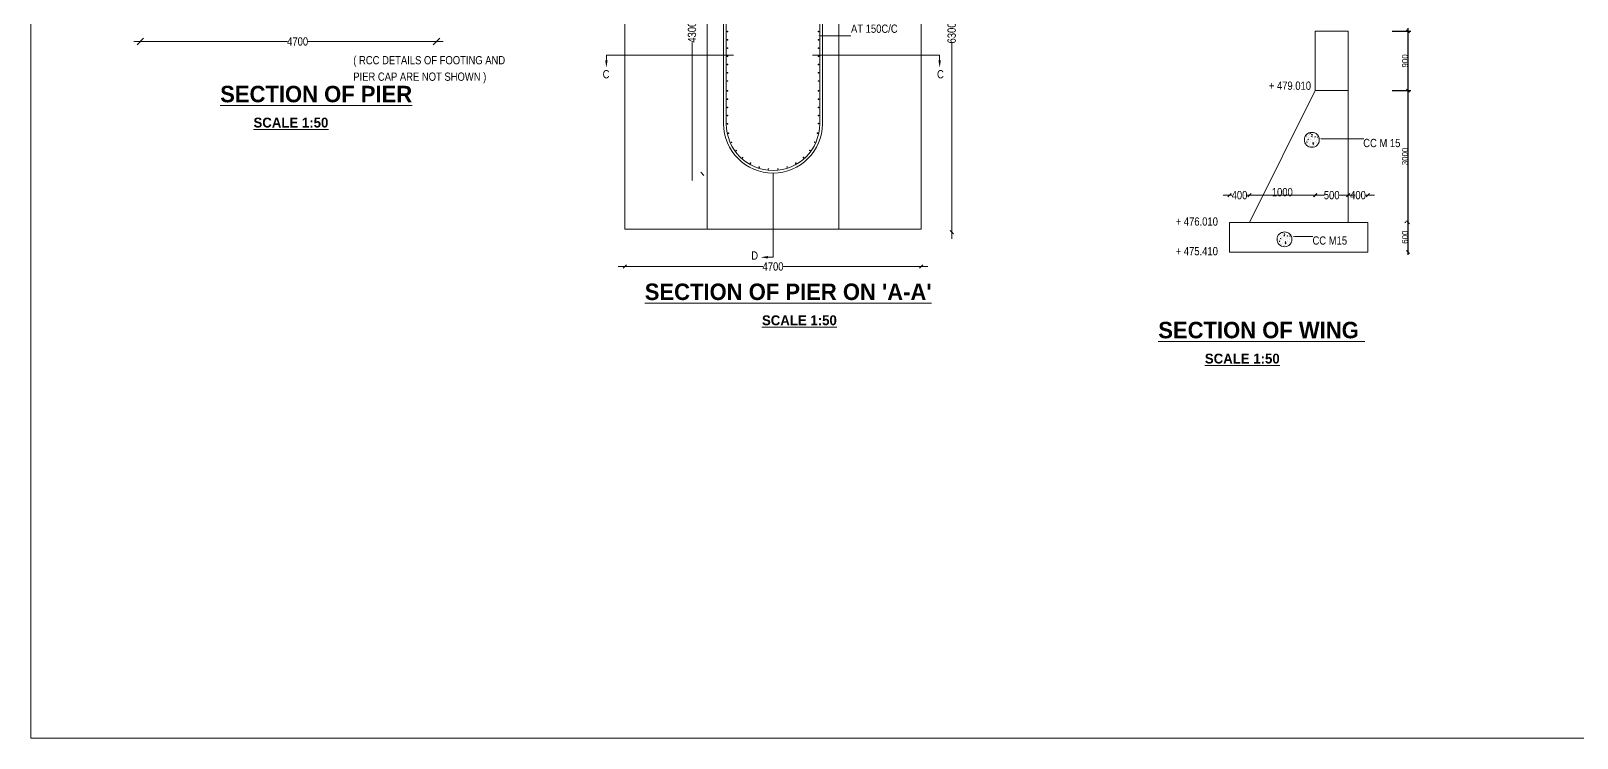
# Model space of a CAD drawing. Header units: millimetres. Extents: x -50489 to 179851, y 124916 to 300735.
# Drawn here: x 94851 to 141821, y 124916 to 146382 of the extents above; entities that cross this region are included whole.
import ezdxf

# ---------------------------------------------------------------- set-up
doc = ezdxf.new("R2010")
doc.units = ezdxf.units.MM
doc.layers.add('canal', color=7, linetype='Continuous')
doc.styles.add('arn', font='ARIALN.TTF')
doc.styles.add('CITYBLUEPR', font='cityb___.ttf')
doc.dimstyles.new('ISO-25', dxfattribs={"dimtxt": 2.5, "dimasz": 2.5, "dimexe": 1.25, "dimexo": 0.625, "dimtad": 1, "dimdec": 0, "dimtxsty": 'Standard', "dimblk": 'OBLIQUE', "dimcen": 2.5, "dimdle": 1.25, "dimclrd": 6, "dimadec": 0, "dimazin": 0, "dimtfac": 1, "dimtdec": 0, "dimtmove": 0, "dimatfit": 3, "dimfxl": 1, "dimarcsym": 0})

# ---------------------------------------------------------------- blocks, each defined once
blk = doc.blocks.new('_Oblique')
at = {"color": 0, "linetype": 'ByBlock', "lineweight": -2}
blk.add_line((-0.5, -0.5), (0.5, 0.5), dxfattribs=at)
blk = doc.blocks.new('*D329')
at = {"layer": 'canal', "color": 0, "linetype": 'Continuous', "lineweight": -2, "transparency": 16777216}
for p, q in [((136201, 146371), (136772, 146371)), ((136201, 144571), (136772, 144571))]:
    blk.add_line(p, q, dxfattribs=at)
at = {"layer": 'canal', "color": 6, "linetype": 'Continuous', "lineweight": -2, "transparency": 16777216}
blk.add_line((136682, 146461), (136682, 144481), dxfattribs=at)
at = {"layer": 'Defpoints', "color": 0, "linetype": 'Continuous', "transparency": 16777216}
for p in [(136111, 146371), (136111, 144571), (136682, 144571)]:
    blk.add_point(p, dxfattribs=at)
at = {"layer": 'canal', "color": 6, "linetype": 'Continuous', "lineweight": -2, "transparency": 16777216, "xscale": 90, "yscale": 90, "zscale": 90}
for p, rotation in [((136682, 146371), 90), ((136682, 144571), 270)]:
    blk.add_blockref('_Oblique', p, dxfattribs=dict(at, rotation=rotation))
at = {"layer": 'canal', "color": 0, "linetype": 'Continuous', "transparency": 16777216, "insert": (136592, 145471), "char_height": 180, "attachment_point": 5, "rotation": 90}
blk.add_mtext('900', dxfattribs=at)
blk = doc.blocks.new('*D330')
at = {"layer": 'canal', "color": 0, "linetype": 'Continuous', "lineweight": -2, "transparency": 16777216}
for p, q in [((136201, 144571), (136772, 144571)), ((136621, 140571), (136592, 140571))]:
    blk.add_line(p, q, dxfattribs=at)
at = {"layer": 'canal', "color": 6, "linetype": 'Continuous', "lineweight": -2, "transparency": 16777216}
blk.add_line((136682, 144661), (136682, 140481), dxfattribs=at)
at = {"layer": 'Defpoints', "color": 0, "linetype": 'Continuous', "transparency": 16777216}
for p in [(136111, 144571), (136682, 140571), (136711, 140571)]:
    blk.add_point(p, dxfattribs=at)
at = {"layer": 'canal', "color": 6, "linetype": 'Continuous', "lineweight": -2, "transparency": 16777216, "xscale": 90, "yscale": 90, "zscale": 90}
for p, rotation in [((136682, 144571), 90), ((136682, 140571), 270)]:
    blk.add_blockref('_Oblique', p, dxfattribs=dict(at, rotation=rotation))
at = {"layer": 'canal', "color": 0, "linetype": 'Continuous', "transparency": 16777216, "insert": (136592, 142571), "char_height": 180, "attachment_point": 5, "rotation": 90}
blk.add_mtext('3000', dxfattribs=at)
blk = doc.blocks.new('*D331')
at = {"layer": 'canal', "color": 0, "linetype": 'Continuous', "lineweight": -2, "transparency": 16777216}
blk.add_line((136621, 140571), (136592, 140571), dxfattribs=at)
at = {"layer": 'canal', "color": 6, "linetype": 'Continuous', "lineweight": -2, "transparency": 16777216}
blk.add_line((136682, 140661), (136682, 139581), dxfattribs=at)
at = {"layer": 'Defpoints', "color": 0, "linetype": 'Continuous', "transparency": 16777216}
for p in [(136711, 140571), (136682, 139671), (136682, 139671)]:
    blk.add_point(p, dxfattribs=at)
at = {"layer": 'canal', "color": 6, "linetype": 'Continuous', "lineweight": -2, "transparency": 16777216, "xscale": 90, "yscale": 90, "zscale": 90}
for p, rotation in [((136682, 140571), 90), ((136682, 139671), 270)]:
    blk.add_blockref('_Oblique', p, dxfattribs=dict(at, rotation=rotation))
at = {"layer": 'canal', "color": 0, "linetype": 'Continuous', "transparency": 16777216, "insert": (136592, 140121), "char_height": 180, "attachment_point": 5, "rotation": 90}
blk.add_mtext('600', dxfattribs=at)

msp = doc.modelspace()

# ---------------------------------------------------------------- linework, layer by layer
at = {"color": 0, "lineweight": 5}
for p, q in [((94850.6, 124915.5), (94850.6, 179915.5)), ((112894.5, 152365.5), (112894.5, 140365.5)), ((115394.5, 152365.5), (115394.5, 140365.5)), ((119394.5, 152365.5), (119394.5, 140365.5)), ((121894.5, 152365.5), (121894.5, 140365.5)), ((115894.5, 149165.5), (115894.5, 143565.5)), ((115974.5, 149165.5), (115974.5, 143565.5)), ((118814.5, 149165.5), (118814.5, 143565.5)), ((118894.5, 149165.5), (118894.5, 143565.5)), ((133865.4, 146370.5), (134865.4, 146370.5)), ((133865.4, 144570.5), (133865.4, 146370.5)), ((134865.4, 146370.5), (134865.4, 144570.5)), ((97973.1, 146061.3), (102643.2, 146061.3)), ((107373.1, 146061.3), (103263.1, 146061.3)), ((112332.4, 145494), (112332.4, 145644)), ((114933.6, 141843), (114933.6, 146033)), ((122456.7, 145494), (122456.7, 145644)), ((122822.6, 140075.5), (122822.6, 146014)), ((133865.4, 144570.5), (131865.4, 140570.5)), ((133564, 144239.8), (133564, 144239.8)), ((133865.4, 144570.5), (134865.4, 144570.5)), ((134865.4, 144570.5), (134865.4, 140570.5)), ((133564.5, 144150.3), (133564.5, 144150.3)), ((133703, 143268.9), (133720.5, 143275.6)), ((133703, 143268.9), (133715.4, 143260.5)), ((133715.5, 143260.5), (133720.5, 143275.6)), ((133800.1, 143261.2), (133800.1, 143261.2)), ((133846.5, 143266.8), (133846.5, 143266.8)), ((133580.9, 143188.7), (133589.4, 143188)), ((133589.5, 143188), (133587.5, 143198.5)), ((133595, 143039.7), (133595, 143039.7)), ((133602.8, 142965.4), (133602.8, 142965.4)), ((133606, 143055.8), (133606, 143055.8)), ((133609.2, 143001.2), (133621.2, 143015.6)), ((133609.2, 143001.2), (133624.1, 142999.9)), ((133614.8, 143161.8), (133614.8, 143161.8)), ((133624.2, 142999.9), (133621.3, 143015.6)), ((133642.1, 143087.6), (133659.6, 143094.3)), ((133642.1, 143087.6), (133654.6, 143079.2)), ((133644.8, 143166.8), (133644.8, 143166.8)), ((133654.6, 143079.2), (133659.7, 143094.3)), ((133660.3, 142950.4), (133660.3, 142950.4)), ((133663.3, 143033.7), (133663.3, 143033.7)), ((133666.4, 143116.9), (133666.4, 143116.9)), ((133668.6, 143064), (133668.6, 143064)), ((133669.4, 143200.1), (133669.4, 143200.1)), ((133671.8, 143154.4), (133671.8, 143154.4)), ((133679.8, 142906.3), (133679.8, 142906.3)), ((133697.5, 143133.2), (133697.5, 143133.2)), ((133697.5, 142977.9), (133697.5, 142977.9)), ((133700, 142925.2), (133700, 142925.2)), ((133700.7, 143241.7), (133700.7, 143241.7)), ((133710.3, 143074.3), (133710.3, 143074.3)), ((133728.5, 143034.1), (133728.5, 143034.1)), ((133732.5, 142872.7), (133732.5, 142872.7)), ((133734.4, 143162.6), (133734.4, 143162.6)), ((133737.6, 143253), (133737.6, 143253)), ((133753.8, 143173.6), (133765.8, 143188)), ((133753.8, 143173.6), (133768.7, 143172.3)), ((133756.2, 143226.2), (133775.7, 143246.5)), ((133756.2, 143226.2), (133778.4, 143222.8)), ((133759.9, 142870.3), (133759.9, 142870.3)), ((133760.6, 143186.8), (133760.6, 143186.8)), ((133763.3, 143076.5), (133763.3, 143076.5)), ((133768.8, 143172.3), (133765.9, 143187.9)), ((133778.5, 143222.7), (133775.7, 143246.5)), ((133778.2, 143161.1), (133778.2, 143161.1)), ((133785.6, 142884.8), (133785.6, 142884.8)), ((133788.5, 142985.6), (133800.5, 142999.9)), ((133788.5, 142985.6), (133803.4, 142984.2)), ((133788.6, 142968), (133788.6, 142968)), ((133789.4, 142941.3), (133808.8, 142961.6)), ((133789.4, 142941.3), (133811.6, 142937.9)), ((133789.6, 142900), (133789.6, 142900)), ((133791.4, 142986.9), (133808.9, 142993.7)), ((133791.4, 142986.9), (133803.8, 142978.5)), ((133791.7, 143051.3), (133791.7, 143051.3)), ((133794.7, 143134.5), (133794.7, 143134.5)), ((133797.8, 143217.7), (133797.8, 143217.7)), ((133803.5, 142984.2), (133800.6, 142999.9)), ((133803.9, 142978.5), (133808.9, 142993.6)), ((133811.6, 142937.8), (133808.9, 142961.6)), ((133813.2, 142900.7), (133813.2, 142900.7)), ((133829.1, 143175.1), (133829.1, 143175.1)), ((133830.9, 143127.6), (133830.9, 143127.6)), ((133845.8, 142950.2), (133845.8, 142950.2)), ((133852.2, 143168.2), (133869.7, 143174.9)), ((133852.2, 143168.2), (133864.6, 143159.8)), ((133852.2, 142908.3), (133852.2, 142908.3)), ((133855.4, 142998.6), (133855.4, 142998.6)), ((133856.1, 143099.4), (133856.1, 143099.4)), ((133861.9, 143028.4), (133861.9, 143028.4)), ((133864.7, 143159.8), (133869.8, 143174.9)), ((133866, 142867.1), (133866, 142867.1)), ((133905.7, 142895.3), (133905.7, 142895.3)), ((133906.4, 143211.9), (133906.4, 143211.9)), ((133911.7, 143155.5), (133911.7, 143155.5)), ((133911.9, 142900.8), (133911.9, 142900.8)), ((133914.9, 142984), (133914.9, 142984)), ((133918, 143067.3), (133918, 143067.3)), ((133918, 143006.9), (133918, 143006.9)), ((133921, 143150.5), (133921, 143150.5)), ((133921.2, 143097.2), (133921.2, 143097.2)), ((133933.1, 143157.9), (133945.2, 143172.3)), ((133933.1, 143157.9), (133948, 143156.6)), ((133948.1, 143156.6), (133945.2, 143172.3)), ((133964.4, 143121.9), (133964.4, 143121.9)), ((133967.8, 142969.9), (133979.8, 142984.2)), ((133967.8, 142969.9), (133976.6, 142969.1)), ((133980.9, 142978.9), (133979.9, 142984.2)), ((133983.8, 143105.5), (133983.8, 143105.5)), ((131065.4, 141395.5), (131335.1, 141395.5)), ((132065.4, 141395.5), (131795.7, 141395.5)), ((133665.4, 141395.5), (134139.2, 141395.5)), ((135065.4, 141395.5), (134591.6, 141395.5)), ((134665.4, 141395.5), (134935.1, 141395.5)), ((135665.4, 141395.5), (135395.7, 141395.5)), ((131265.4, 140570.5), (131265.4, 139670.5)), ((131865.4, 140570.5), (131265.4, 140570.5)), ((134865.4, 140570.5), (131865.4, 140570.5)), ((133865.4, 140570.5), (134865.4, 140570.5)), ((135465.4, 140570.5), (134865.4, 140570.5)), ((135465.4, 139670.5), (135465.4, 140570.5)), ((121894.5, 140365.5), (112894.5, 140365.5)), ((132725.8, 140129), (132725.8, 140129)), ((132726.2, 140039.5), (132726.2, 140039.5)), ((132742.6, 140178.9), (132751.2, 140178.2)), ((132751.2, 140178.2), (132749.3, 140188.7)), ((132756.8, 140029.9), (132756.8, 140029.9)), ((132767.8, 140046), (132767.8, 140046)), ((132770.9, 139991.4), (132783, 140005.8)), ((132770.9, 139991.4), (132785.9, 139990.1)), ((132776.6, 140152), (132776.6, 140152)), ((132785.9, 139990.1), (132783, 140005.8)), ((132803.9, 140077.8), (132821.4, 140084.5)), ((132803.9, 140077.8), (132816.3, 140069.4)), ((132806.5, 140157), (132806.5, 140157)), ((132816.4, 140069.4), (132821.5, 140084.5)), ((132825.1, 140023.9), (132825.1, 140023.9)), ((132828.1, 140107.1), (132828.1, 140107.1)), ((132830.4, 140054.2), (132830.4, 140054.2)), ((132831.2, 140190.3), (132831.2, 140190.3)), ((132833.5, 140144.6), (132833.5, 140144.6)), ((132859.2, 140123.4), (132859.2, 140123.4)), ((132862.5, 140231.9), (132862.5, 140231.9)), ((132864.7, 140259.1), (132882.2, 140265.8)), ((132864.7, 140259.1), (132877.2, 140250.7)), ((132872, 140064.5), (132872, 140064.5)), ((132877.2, 140250.7), (132882.3, 140265.8)), ((132890.2, 140024.3), (132890.2, 140024.3)), ((132896.1, 140152.8), (132896.1, 140152.8)), ((132899.3, 140243.2), (132899.3, 140243.2)), ((132915.5, 140163.8), (132927.6, 140178.2)), ((132915.5, 140163.8), (132930.5, 140162.5)), ((132918, 140216.4), (132937.4, 140236.7)), ((132918, 140216.4), (132940.2, 140213)), ((132922.4, 140177), (132922.4, 140177)), ((132925, 140066.7), (132925, 140066.7)), ((132930.5, 140162.5), (132927.6, 140178.1)), ((132940.3, 140212.9), (132937.5, 140236.7)), ((132940, 140151.3), (132940, 140151.3)), ((132950.2, 139975.8), (132962.3, 139990.1)), ((132950.2, 139975.8), (132965.2, 139974.5)), ((132953.1, 139977.1), (132970.6, 139983.9)), ((132953.1, 139977.1), (132965.6, 139968.7)), ((132953.4, 140041.5), (132953.4, 140041.5)), ((132956.5, 140124.7), (132956.5, 140124.7)), ((132959.5, 140207.9), (132959.5, 140207.9)), ((132961.9, 140251.4), (132961.9, 140251.4)), ((132965.2, 139974.4), (132962.3, 139990.1)), ((132965.6, 139968.7), (132970.7, 139983.8)), ((132990.8, 140165.3), (132990.8, 140165.3)), ((132992.7, 140117.8), (132992.7, 140117.8)), ((133008.2, 140257), (133008.2, 140257)), ((133014, 140158.4), (133031.5, 140165.1)), ((133014, 140158.4), (133026.4, 140150)), ((133017.2, 139988.8), (133017.2, 139988.8)), ((133017.8, 140089.6), (133017.8, 140089.6)), ((133023.7, 140018.6), (133023.7, 140018.6)), ((133026.4, 140150), (133031.5, 140165.1)), ((133068.2, 140202.1), (133068.2, 140202.1)), ((133073.4, 140145.7), (133073.4, 140145.7)), ((133076.7, 139974.3), (133076.7, 139974.3)), ((133079.7, 140057.5), (133079.7, 140057.5)), ((133079.7, 139997.1), (133079.7, 139997.1)), ((133082.8, 140140.7), (133082.8, 140140.7)), ((133082.9, 140087.4), (133082.9, 140087.4)), ((133094.9, 140148.1), (133106.9, 140162.5)), ((133094.9, 140148.1), (133109.8, 140146.8)), ((133109.9, 140146.8), (133107, 140162.5)), ((133126.1, 140112.1), (133126.1, 140112.1)), ((133129.5, 139960.1), (133141.6, 139974.4)), ((133142.6, 139969.1), (133141.7, 139974.4)), ((133145.5, 140095.7), (133145.5, 140095.7)), ((117244.5, 139510.9), (117394.5, 139510.9)), ((131265.4, 139670.5), (135465.4, 139670.5)), ((132764.6, 139955.6), (132764.6, 139955.6)), ((132822, 139940.6), (132822, 139940.6)), ((132841.5, 139896.5), (132841.5, 139896.5)), ((132859.3, 139968.1), (132859.3, 139968.1)), ((132861.7, 139915.4), (132861.7, 139915.4)), ((132894.3, 139862.9), (132894.3, 139862.9)), ((132921.6, 139860.5), (132921.6, 139860.5)), ((132947.4, 139875), (132947.4, 139875)), ((132950.4, 139958.2), (132950.4, 139958.2)), ((132951.1, 139931.5), (132970.6, 139951.8)), ((132951.1, 139931.5), (132973.3, 139928.1)), ((132951.4, 139890.2), (132951.4, 139890.2)), ((132973.4, 139928), (132970.6, 139951.8)), ((132975, 139890.9), (132975, 139890.9)), ((133007.5, 139940.4), (133007.5, 139940.4)), ((133014, 139898.5), (133014, 139898.5)), ((133027.7, 139857.3), (133027.7, 139857.3)), ((133067.4, 139885.5), (133067.4, 139885.5)), ((133073.6, 139891), (133073.6, 139891)), ((133129.5, 139960.1), (133138.3, 139959.3)), ((112694.5, 139230.5), (117084.6, 139230.5)), ((122094.5, 139230.5), (117704.5, 139230.5)), ((179850.6, 124915.5), (94850.6, 124915.5))]:
    msp.add_line(p, q, dxfattribs=at)
at = {"color": 0, "lineweight": 5, "ltscale": 400}
for p, q in [((112332.4, 145644), (116194.5, 145644)), ((122456.7, 145644), (118594.5, 145644)), ((117394.5, 142065.5), (117394.5, 139803.1)), ((117394.5, 139510.9), (117394.5, 139842))]:
    msp.add_line(p, q, dxfattribs=at)
at = {"color": 6, "lineweight": 5}
msp.add_line((133955.4, 141395.5), (131775.4, 141395.5), dxfattribs=at)
at = {"color": 0, "lineweight": 5}
msp.add_lwpolyline([(118851.6, 146231.2), (119763, 146231.2)], dxfattribs=at)
at = {"color": 0, "lineweight": 5, "extrusion": (0, 0, -1)}
for points in [[(-134073, 143105.5), (-135337.6, 143105.5)], [(-133255, 140145), (-133797, 140145)]]:
    msp.add_lwpolyline(points, dxfattribs=at)
at = {"color": 0, "lineweight": 5}
for centre in [(133763.3, 143076.5), (132933.1, 140055.8)]:
    msp.add_circle(centre, 226.8, dxfattribs=at)
for centre, radius, start, end in [((116012, 146362.1), 10, 0, 180), ((116012, 146362.1), 10, 180, 0), ((116012, 146112.1), 10, 0, 180), ((116012, 146112.1), 10, 180, 0), ((118777.1, 146362.1), 10, 0, 180), ((118777.1, 146362.1), 10, 180, 0), ((118777.1, 146112.1), 10, 0, 180), ((118777.1, 146112.1), 10, 180, 0), ((116012, 145862.1), 10, 0, 180), ((116012, 145862.1), 10, 180, 0), ((116012, 145612.1), 10, 0, 180), ((116012, 145612.1), 10, 180, 0), ((118777.1, 145862.1), 10, 0, 180), ((118777.1, 145862.1), 10, 180, 0), ((118777.1, 145612.1), 10, 0, 180), ((118777.1, 145612.1), 10, 180, 0), ((116012, 145362.1), 10, 0, 180), ((116012, 145362.1), 10, 180, 0), ((118777.1, 145362.1), 10, 0, 180), ((118777.1, 145362.1), 10, 180, 0), ((116012, 145112.1), 10, 0, 180), ((116012, 145112.1), 10, 180, 0), ((116012, 144862.1), 10, 0, 180), ((116012, 144862.1), 10, 180, 0), ((118777.1, 145112.1), 10, 0, 180), ((118777.1, 145112.1), 10, 180, 0), ((118777.1, 144862.1), 10, 0, 180), ((118777.1, 144862.1), 10, 180, 0), ((116012, 144562.1), 10, 0, 180), ((116012, 144562.1), 10, 180, 0), ((116012, 144312.1), 10, 0, 180), ((116012, 144312.1), 10, 180, 0), ((118777.1, 144562.1), 10, 0, 180), ((118777.1, 144562.1), 10, 180, 0), ((118777.1, 144312.1), 10, 0, 180), ((118777.1, 144312.1), 10, 180, 0), ((116012, 144062.1), 10, 0, 180), ((116012, 144062.1), 10, 180, 0), ((116012, 143812.1), 10, 0, 180), ((116012, 143812.1), 10, 180, 0), ((118777.1, 144062.1), 10, 0, 180), ((118777.1, 144062.1), 10, 180, 0), ((118777.1, 143812.1), 10, 0, 180), ((118777.1, 143812.1), 10, 180, 0), ((117394.5, 143565.5), 1500, 180, 0), ((117394.5, 143565.5), 1420, 180, 0), ((116012, 143562.1), 10, 0, 180), ((116012, 143562.1), 10, 180, 0), ((116042.9, 143274.7), 10, 12, 192), ((116042.9, 143274.7), 10, 192, 12), ((118747.6, 143281.3), 10, 168, 348), ((118747.6, 143281.3), 10, 348, 168), ((118777.1, 143568.8), 10, 0, 180), ((118777.1, 143568.8), 10, 180, 0), ((116132.9, 143000.1), 10, 24, 204), ((116132.9, 143000.1), 10, 204, 24), ((118658.9, 143006.2), 10, 156, 336), ((118658.9, 143006.2), 10, 336, 156), ((116278, 142750.1), 10, 36, 216), ((116278, 142750.1), 10, 216, 36), ((116471.9, 142535.8), 10, 48, 228), ((116471.9, 142535.8), 10, 228, 48), ((116706.2, 142366.5), 10, 60, 240), ((116706.2, 142366.5), 10, 240, 60), ((118088.7, 142369.8), 10, 120, 300), ((118088.7, 142369.8), 10, 300, 120), ((118322.1, 142540.3), 10, 132, 312), ((118322.1, 142540.3), 10, 312, 132), ((118515, 142755.5), 10, 144, 324), ((118515, 142755.5), 10, 324, 144), ((116970.5, 142249.5), 10, 72, 252), ((116970.5, 142249.5), 10, 252, 72), ((117253.4, 142190.1), 10, 84, 264), ((117253.4, 142190.1), 10, 264, 84), ((117542.4, 142190.8), 10, 96, 276), ((117542.4, 142190.8), 10, 276, 96), ((117825, 142251.6), 10, 108, 288), ((117825, 142251.6), 10, 288, 108), ((132765, 140366.1), 0.5, 180, 270)]:
    msp.add_arc(centre, radius, start, end, dxfattribs=at)
for points in [[(118851.6, 146216.2), (118761.6, 146231.2), (118851.6, 146246.2)], [(112294.9, 145494), (112332.4, 145269), (112369.9, 145494)], [(122494.2, 145494), (122456.7, 145269), (122419.2, 145494)], [(117244.5, 139548.4), (117019.5, 139510.9), (117244.5, 139473.4)]]:
    msp.add_solid(points, dxfattribs=at)
at = {"color": 0, "lineweight": 5, "extrusion": (0, 0, -1)}
for points in [[(-134073, 143122.1), (-133973, 143105.5), (-134073, 143088.8)], [(-133255, 140161.7), (-133155, 140145), (-133255, 140128.4)]]:
    msp.add_solid(points, dxfattribs=at)

# ---------------------------------------------------------------- block references
at = {"color": 0, "lineweight": 5}
for p, xscale, yscale, zscale, rotation in [((98173.1, 146061.3), 200, 200, 200, 180), ((115246.6, 142043), 100, 100, 100, 270), ((131265.4, 141395.5), 100, 100, 100, 180), ((131865.4, 141395.5), 100, 100, 100, 180), ((133865.4, 141395.5), 100, 100, 100, 180), ((134865.4, 141395.5), 100, 100, 100, 180), ((122822.6, 140275.5), 100, 100, 100, 270), ((112894.5, 139230.5), 100, 100, 100, 180)]:
    msp.add_blockref('_Oblique', p, dxfattribs=dict(at, xscale=xscale, yscale=yscale, zscale=zscale, rotation=rotation))
for p, xscale, yscale, zscale in [((107173.1, 146061.3), 200, 200, 200), ((131865.4, 141395.5), 100, 100, 100), ((133865.4, 141395.5), 100, 100, 100), ((134865.4, 141395.5), 100, 100, 100), ((135465.4, 141395.5), 100, 100, 100), ((121894.5, 139230.5), 100, 100, 100)]:
    msp.add_blockref('_Oblique', p, dxfattribs=dict(at, xscale=xscale, yscale=yscale, zscale=zscale))
at = {"color": 6, "lineweight": 5, "xscale": 90, "yscale": 90, "zscale": 90, "rotation": 180}
msp.add_blockref('_Oblique', (131865.4, 141395.5), dxfattribs=at)
at = {"color": 6, "lineweight": 5, "xscale": 90, "yscale": 90, "zscale": 90}
msp.add_blockref('_Oblique', (133865.4, 141395.5), dxfattribs=at)

# ---------------------------------------------------------------- texts
at = {"color": 0, "linetype": 'Continuous', "style": 'arn'}
for s, p in [('AT 150C/C', (119763.9, 146325.4)), ('CC M15', (133783.5, 139895))]:
    msp.add_text(s, height=250, dxfattribs=at).set_placement(p)
at = {"color": 0, "lineweight": 5}
for s, height, style, p in [('( RCC DETAILS OF FOOTING AND', 250, 'arn', (104643.3, 145368.8)), ('C', 250, 'arn', (112219.4, 144943.1)), ('C', 250, 'arn', (122375.9, 144943.1)), ('%%USECTION OF PIER', 500, 'CITYBLUEPR', (100599.8, 144215.8)), ('PIER CAP ARE NOT SHOWN )', 250, 'arn', (104643.3, 144868.8)), ('+ 479.010', 250, 'arn', (132456.8, 144594.7)), ('%%USCALE 1:50', 300, 'CITYBLUEPR', (101611.7, 143449.8)), ('+ 476.010', 250, 'arn', (129627.8, 140472.4)), ('D', 250, 'arn', (116733.7, 139437.8)), ('+ 475.410', 250, 'arn', (129627.8, 139572.4)), ("%%USECTION OF PIER ON 'A-A'", 500, 'CITYBLUEPR', (113498.1, 138213.3)), ('%%USCALE 1:50', 300, 'CITYBLUEPR', (117058.6, 137447.3)), ('%%USECTION OF WING ', 500, 'CITYBLUEPR', (129098.2, 137051)), ('%%USCALE 1:50', 300, 'CITYBLUEPR', (130512.9, 136285))]:
    msp.add_text(s, height=height, dxfattribs=dict(at, style=style)).set_placement(p)
at = {"linetype": 'Continuous', "style": 'arn'}
msp.add_text('CC M 15', height=250, dxfattribs=at).set_placement((135324, 142855.4))
at = {"color": 0, "lineweight": 5, "char_height": 250, "attachment_point": 5, "rotation": 90, "style": 'arn'}
for s, insert in [('\\A1;4300', (114933.6, 146343)), ('\\A1;6300', (122822.6, 146320.5))]:
    msp.add_mtext(s, dxfattribs=dict(at, insert=insert))
at = {"color": 0, "lineweight": 5, "char_height": 250, "attachment_point": 5, "style": 'arn'}
for s, insert in [('\\A1;4700', (102953.1, 146061.3)), ('\\A1;400', (131565.4, 141395.5)), ('1000', (132865.4, 141486.1)), ('\\A1;500', (134365.4, 141395.5)), ('\\A1;400', (135165.4, 141395.5)), ('\\A1;4700', (117394.5, 139230.5))]:
    msp.add_mtext(s, dxfattribs=dict(at, insert=insert))

# ---------------------------------------------------------------- dimensions: what is measured, and where the dimension line sits
at = {"layer": 'canal', "linetype": 'Continuous'}
for base, p1, p2, text, override, picture, middle in [((136682.2, 144570.5), (136111.2, 146370.5), (136111.2, 144570.5), '900', {"dimtxt": 180, "dimasz": 90, "dimexe": 90, "dimexo": 90, "dimdle": 90}, '*D329', (136591.6, 145470.5)), ((136682.2, 139670.5), (136711.2, 140570.5), (136682.2, 139670.5), '600', {"dimtxt": 180, "dimasz": 90, "dimexe": 90, "dimexo": 90, "dimdle": 90, "dimtmove": 1}, '*D331', (136591.6, 140120.5))]:
    dim = msp.add_linear_dim(base=base, p1=p1, p2=p2, angle=90, text=text, dimstyle='ISO-25', override=override, dxfattribs=at)
    dim.commit()
    dim.dimension.update_dxf_attribs({"geometry": picture, "text_midpoint": middle})
at = {"layer": 'canal', "color": 0, "linetype": 'Continuous'}
dim = msp.add_linear_dim(base=(136682.2, 140570.5), p1=(136111.2, 144570.5), p2=(136711.2, 140570.5), angle=90, text='3000', dimstyle='ISO-25', override={"dimtxt": 180, "dimasz": 90, "dimexe": 90, "dimexo": 90, "dimdle": 90, "dimtmove": 1}, dxfattribs=at)
dim.commit()
dim.dimension.update_dxf_attribs({"geometry": '*D330', "text_midpoint": (136591.6, 142570.5)})

doc.saveas('drawing.dxf')
